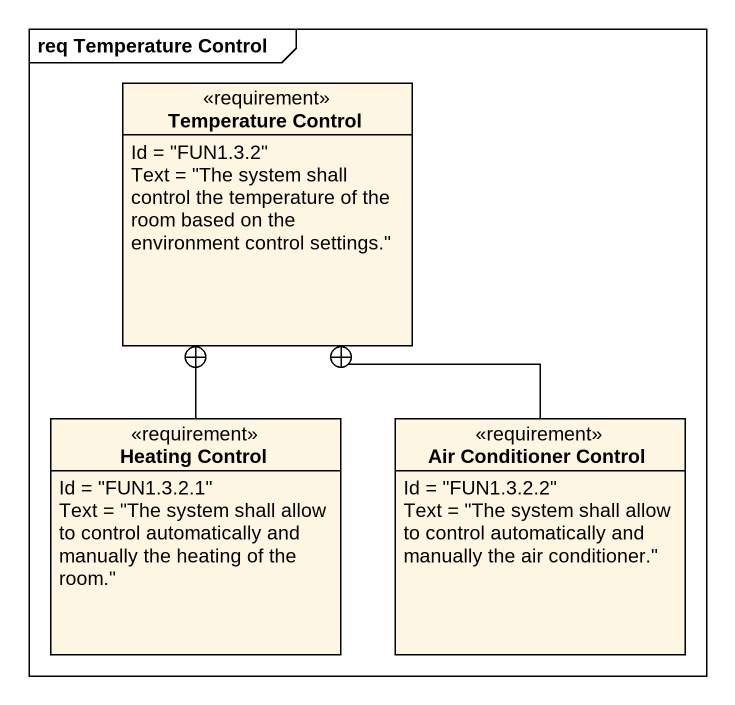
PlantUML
@startuml
mainframe req Temperature Control
hide circle
hide empty members
class "Temperature Control" as Temperature_Control <<requirement>> {
  Id = "FUN1.3.2"
  Text = "The system shall control the temperature of the room based on the environment control settings."
}
class "Heating Control" as Heating_Control <<requirement>> {
  Id = "FUN1.3.2.1"
  Text = "The system shall allow to control automatically and manually the heating of the room."
}
class "Air Conditioner Control" as Air_Conditioner_Control <<requirement>> {
  Id = "FUN1.3.2.2"
  Text = "The system shall allow to control automatically and manually the air conditioner."
}
Heating_Control -up-+ Temperature_Control
Air_Conditioner_Control -up-+ Temperature_Control
@enduml
